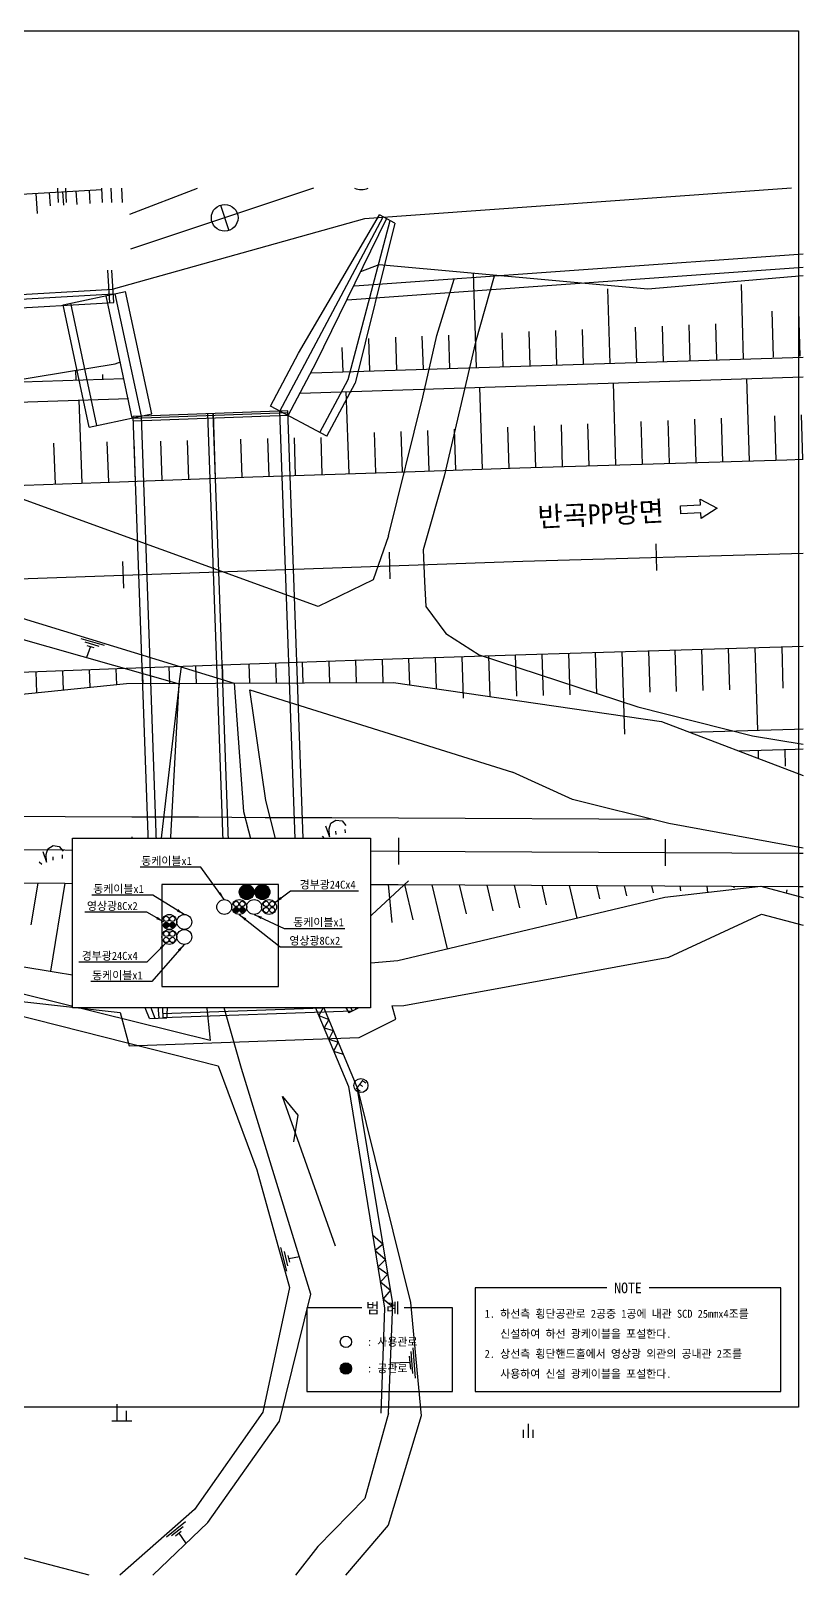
# Model space of a CAD drawing. Extents: x 12844 to 13371, y 104557 to 104695.
# Drawn here: x 13140 to 13197.9, y 104556.7 to 104672.5 of the extents above; entities that cross this region are included whole.
import ezdxf
from ezdxf.enums import TextEntityAlignment as Align

# ---------------------------------------------------------------- set-up
doc = ezdxf.new("R2010")
doc.units = 0
doc.header["$MEASUREMENT"] = 0
for name, color, linetype in [('TX-LINE', 2, 'CONTINUOUS'), ('TZ-BASE', 253, 'CONTINUOUS'), ('TZ-DIMS', 1, 'CONTINUOUS'), ('TZ-LEAL', 1, 'CONTINUOUS'), ('TZ-LINE', 7, 'CONTINUOUS'), ('TZ-TEX2', 3, 'CONTINUOUS'), ('TZ-TEXT', 6, 'CONTINUOUS')]:
    doc.layers.add(name, color=color, linetype=linetype)
doc.layers.add('TX-PAPR', color=2, linetype='CONTINUOUS', plot=False)
doc.styles.get("Standard").update_dxf_attribs({"font": 'GulimChe.ttf'})
doc.dimstyles.new('D200', dxfattribs={"dimscale": 0.2, "dimtxt": 3, "dimasz": 3, "dimexe": 0.5, "dimexo": 0.5, "dimgap": 0.5, "dimtad": 1, "dimdec": 0, "dimzin": 1, "dimdsep": 46, "dimlunit": 6, "dimtxsty": 'Standard', "dimcen": 1, "dimclrd": 1, "dimclre": 1, "dimclrt": 3, "dimadec": 0, "dimazin": 0, "dimtfac": 1, "dimtdec": 0, "dimtix": 1, "dimtmove": 2, "dimatfit": 3, "dimfxl": 0, "dimtvp": 2, "dimlwd": -1, "dimlwe": -1, "dimarcsym": 0})

msp = doc.modelspace()

# ---------------------------------------------------------------- hatches: boundary and pattern name
at = {"layer": 'TZ-LINE', "ltscale": 2}
h = msp.add_hatch(color=256, dxfattribs=at)
h.dxf.hatch_style = 1
h.paths.add_polyline_path([(13163.22, 104572.17, 1), (13164.07, 104572.17, 1)])

# ---------------------------------------------------------------- linework, layer by layer
at = {"layer": 'TX-PAPR'}
msp.add_lwpolyline([(13038.37, 104672.46), (13197.57, 104672.46), (13197.57, 104569.26), (13038.37, 104569.26)], close=True, dxfattribs=at)
at = {"layer": 'TZ-BASE'}
for p, q in [((13128.49, 104659.6), (13145.35, 104660.56)), ((13142.08, 104659.6), (13142.04, 104660.67)), ((13142.68, 104659.6), (13142.64, 104660.67)), ((13143.48, 104659.45), (13143.41, 104660.45)), ((13144.47, 104659.51), (13144.41, 104660.51)), ((13145.38, 104659.6), (13145.34, 104660.67)), ((13146.08, 104659.6), (13146.04, 104660.67)), ((13146.88, 104659.6), (13146.84, 104660.67)), ((13147.45, 104658.71), (13152.5, 104660.67)), ((13161.22, 104660.67), (13147.5, 104656.09)), ((13197.05, 104660.67), (13165.04, 104658.38)), ((13140.51, 104658.78), (13140.42, 104660.28)), ((13141.48, 104659.34), (13141.42, 104660.34)), ((13142.48, 104659.4), (13142.42, 104660.39)), ((13154.24, 104659.39), (13154.87, 104657.5)), ((13165.04, 104658.38), (13146.2, 104653.1)), ((13158.69, 104643.95), (13166.43, 104658.52)), ((13160.09, 104648.3), (13166.16, 104658.66)), ((13161.42, 104647.59), (13166.69, 104658.38)), ((13163.8, 104646.33), (13166.96, 104658.24)), ((13167.31, 104658.05), (13166.16, 104658.66)), ((13167.31, 104658.05), (13164.33, 104646.04)), ((13197.92, 104654.72), (13163.74, 104652.27)), ((13197.92, 104655.72), (13164.29, 104653.31)), ((13145.93, 104652.08), (13145.78, 104654.53)), ((13146.23, 104652.1), (13146.08, 104654.53)), ((13170.45, 104649.63), (13171.76, 104653.85)), ((13173.44, 104647.22), (13173.21, 104654.3)), ((13174.75, 104654.06), (13173.35, 104649.11)), ((13037.92, 104646.95), (13146.2, 104653.1)), ((13037.92, 104646.6), (13146.22, 104652.75)), ((13142.43, 104651.91), (13147.12, 104652.92)), ((13147.61, 104643.43), (13145.66, 104652.6)), ((13148.3, 104643.58), (13146.34, 104652.75)), ((13149.08, 104643.74), (13147.12, 104652.92)), ((13183.45, 104647.53), (13183.27, 104653.13)), ((13193.45, 104647.85), (13193.29, 104653.45)), ((13037.92, 104645.95), (13146.25, 104652.1)), ((13144.39, 104642.74), (13142.43, 104651.91)), ((13144.97, 104642.87), (13143.02, 104652.04)), ((13195.7, 104648.01), (13195.6, 104651.44)), ((13197.7, 104648.06), (13197.6, 104651.49)), ((13181.45, 104647.47), (13181.37, 104650.07)), ((13185.45, 104647.59), (13185.36, 104650.24)), ((13187.46, 104647.66), (13187.38, 104650.32)), ((13189.46, 104647.72), (13189.38, 104650.41)), ((13191.46, 104647.78), (13191.37, 104650.49)), ((13165.44, 104646.97), (13165.35, 104649.4)), ((13167.45, 104647.03), (13167.37, 104649.49)), ((13169.45, 104647.09), (13169.36, 104649.57)), ((13169.4, 104645), (13170.45, 104649.63)), ((13173.35, 104649.11), (13171, 104639.07)), ((13171.44, 104647.16), (13171.36, 104649.65)), ((13175.44, 104647.28), (13175.36, 104649.82)), ((13177.45, 104647.34), (13177.37, 104649.91)), ((13179.45, 104647.41), (13179.37, 104649.99)), ((13157.98, 104644.32), (13160.09, 104648.3)), ((13161.05, 104646.83), (13197.92, 104647.99)), ((13163.44, 104646.9), (13163.37, 104648.72)), ((13143.42, 104646.28), (13143.4, 104647.02)), ((13145.42, 104646.34), (13145.41, 104646.7)), ((13159.31, 104643.62), (13161.42, 104647.59)), ((13137.83, 104646.1), (13147, 104646.39)), ((13160.21, 104645.31), (13197.92, 104646.52)), ((13161.69, 104642.35), (13163.8, 104646.33)), ((13162.22, 104642.07), (13164.33, 104646.04)), ((13163.87, 104639.27), (13163.66, 104645.42)), ((13173.88, 104639.6), (13173.68, 104645.74)), ((13183.88, 104639.92), (13183.69, 104646.07)), ((13193.89, 104640.22), (13193.7, 104646.39)), ((13126.46, 104644.23), (13147.35, 104644.9)), ((13143.86, 104638.56), (13143.63, 104644.78)), ((13162.22, 104642.07), (13157.98, 104644.32)), ((13166.84, 104634.61), (13169.4, 104645)), ((13144.39, 104642.74), (13149.08, 104643.74)), ((13159.29, 104643.97), (13147.7, 104643.55)), ((13159.3, 104643.82), (13147.7, 104643.4)), ((13149.01, 104606.63), (13147.7, 104643.55)), ((13159.3, 104643.62), (13147.71, 104643.2)), ((13149.61, 104606.65), (13148.3, 104643.58)), ((13154.61, 104606.83), (13153.29, 104643.75)), ((13155.01, 104606.84), (13153.69, 104643.77)), ((13153.87, 104638.92), (13153.7, 104643.77)), ((13160.01, 104607.02), (13158.69, 104643.95)), ((13160.61, 104607.04), (13159.29, 104643.97)), ((13185.88, 104639.98), (13185.78, 104643.17)), ((13187.89, 104640.04), (13187.79, 104643.26)), ((13189.89, 104640.1), (13189.79, 104643.34)), ((13191.89, 104640.16), (13191.79, 104643.42)), ((13195.89, 104640.28), (13195.79, 104643.59)), ((13197.9, 104640.34), (13197.8, 104643.67)), ((13159.87, 104639.13), (13159.78, 104641.94)), ((13161.87, 104639.2), (13161.78, 104641.98)), ((13165.87, 104639.34), (13165.77, 104642.34)), ((13167.88, 104639.4), (13167.78, 104642.42)), ((13169.88, 104639.47), (13169.78, 104642.5)), ((13171.88, 104639.53), (13171.78, 104642.59)), ((13175.88, 104639.66), (13175.78, 104642.75)), ((13177.88, 104639.73), (13177.79, 104642.84)), ((13179.88, 104639.79), (13179.79, 104642.92)), ((13181.88, 104639.85), (13181.78, 104643.01)), ((13141.87, 104638.48), (13141.75, 104641.56)), ((13145.86, 104638.63), (13145.75, 104641.64)), ((13147.87, 104638.71), (13147.77, 104641.67)), ((13149.87, 104638.78), (13149.77, 104641.71)), ((13151.87, 104638.85), (13151.77, 104641.76)), ((13155.87, 104638.99), (13155.77, 104641.85)), ((13157.88, 104639.06), (13157.78, 104641.89)), ((13171, 104639.07), (13169.43, 104633.55)), ((13186.87, 104634.01), (13186.93, 104632.01)), ((13146.88, 104632.67), (13146.96, 104630.67)), ((13166.88, 104633.37), (13166.94, 104631.37)), ((13169.43, 104633.55), (13169.53, 104631.17)), ((13169.53, 104631.17), (13169.62, 104629.29)), ((13169.62, 104629.29), (13171.14, 104627.29)), ((13171.14, 104627.29), (13173.64, 104625.67)), ((13178.32, 104625.74), (13178.42, 104622.63)), ((13180.32, 104625.8), (13180.42, 104622.69)), ((13182.32, 104625.86), (13182.42, 104622.76)), ((13184.32, 104625.92), (13184.52, 104619.72)), ((13186.32, 104625.99), (13186.42, 104622.88)), ((13188.31, 104626.05), (13188.4, 104622.94)), ((13190.31, 104626.11), (13190.4, 104623)), ((13192.31, 104626.17), (13192.4, 104623.06)), ((13194.31, 104626.23), (13194.49, 104620.02)), ((13196.31, 104626.29), (13196.4, 104623.18)), ((13144.39, 104624.57), (13144.43, 104623.24)), ((13146.38, 104624.64), (13146.43, 104623.44)), ((13148.37, 104624.71), (13148.41, 104623.52)), ((13150.37, 104624.79), (13150.41, 104623.53)), ((13152.37, 104624.86), (13152.42, 104623.54)), ((13154.37, 104624.93), (13154.42, 104623.55)), ((13156.37, 104625), (13156.42, 104623.56)), ((13158.36, 104625.07), (13158.41, 104623.57)), ((13160.36, 104625.14), (13160.41, 104623.58)), ((13162.35, 104625.21), (13162.41, 104623.59)), ((13164.35, 104625.27), (13164.41, 104623.6)), ((13166.35, 104625.34), (13166.41, 104623.61)), ((13168.34, 104625.41), (13168.4, 104623.44)), ((13170.34, 104625.48), (13170.41, 104623.14)), ((13172.34, 104625.54), (13172.44, 104622.44)), ((13173.64, 104625.67), (13185.53, 104621.78)), ((13174.34, 104625.61), (13174.44, 104622.56)), ((13176.33, 104625.67), (13176.44, 104622.57)), ((13140.39, 104624.42), (13140.45, 104622.83)), ((13142.39, 104624.49), (13142.44, 104623.04)), ((13185.53, 104621.78), (13194.12, 104619.6)), ((13194.12, 104619.6), (13197.92, 104618.98)), ((13194.54, 104618.52), (13194.56, 104617.91)), ((13196.54, 104618.58), (13196.57, 104617.34)), ((13180.62, 104614.82), (13176.14, 104616.87)), ((13187.84, 104613.03), (13180.62, 104614.82)), ((13197.92, 104611.17), (13187.84, 104613.03)), ((13147.58, 104612.04), (13147.57, 104610.04)), ((13167.58, 104611.95), (13167.57, 104609.95)), ((13187.58, 104611.86), (13187.57, 104609.86)), ((13140.53, 104608.57), (13140.02, 104605.43)), ((13142.56, 104608.56), (13141.48, 104601.96)), ((13144.58, 104608.55), (13144.02, 104605.1)), ((13146.61, 104608.54), (13146.02, 104604.93)), ((13148.63, 104608.54), (13148.02, 104604.77)), ((13148.73, 104608.54), (13149.06, 104604.84)), ((13150.74, 104608.53), (13150.87, 104607.05)), ((13152.75, 104608.52), (13152.87, 104607.12)), ((13154.76, 104608.51), (13154.87, 104607.19)), ((13156.77, 104608.5), (13156.88, 104607.26)), ((13158.77, 104608.49), (13158.88, 104607.33)), ((13163.57, 104608.84), (13159.29, 104606.66)), ((13160.78, 104608.48), (13160.95, 104606.64)), ((13162.79, 104608.47), (13163.06, 104605.43)), ((13163.03, 104608.57), (13164.65, 104599.23)), ((13165.01, 104599.42), (13163.57, 104608.84)), ((13164.8, 104608.46), (13165.07, 104605.52)), ((13166.81, 104608.45), (13167.07, 104605.6)), ((13168.03, 104608.45), (13168.65, 104605.81)), ((13170.09, 104608.44), (13171.22, 104603.64)), ((13172.14, 104608.43), (13172.66, 104606.26)), ((13174.2, 104608.42), (13174.66, 104606.49)), ((13176.26, 104608.41), (13176.66, 104606.71)), ((13178.32, 104608.4), (13178.66, 104606.94)), ((13180.37, 104608.39), (13180.95, 104605.94)), ((13182.43, 104608.38), (13182.66, 104607.39)), ((13184.49, 104608.37), (13184.67, 104607.61)), ((13186.54, 104608.36), (13186.67, 104607.84)), ((13188.68, 104608.35), (13188.72, 104607.99)), ((13190.69, 104608.34), (13190.75, 104607.86)), ((13192.71, 104608.34), (13192.72, 104608.21)), ((13194.72, 104608.33), (13194.72, 104608.32)), ((13160.59, 104607.39), (13149, 104606.98)), ((13160.6, 104607.24), (13149.01, 104606.83)), ((13160.63, 104607.34), (13164.39, 104599.1)), ((13196.66, 104607.82), (13196.72, 104608.07)), ((13145.61, 104606.51), (13150.41, 104606.68)), ((13148.9, 104598.42), (13145.61, 104606.51)), ((13146.21, 104606.53), (13149.3, 104598.44)), ((13148.91, 104606.63), (13149.6, 104598.45)), ((13160.61, 104607.04), (13149.01, 104606.63)), ((13149.61, 104606.65), (13149.9, 104598.46)), ((13150.41, 104606.68), (13150.2, 104598.47)), ((13159.29, 104606.66), (13163.85, 104598.83)), ((13160.01, 104607.02), (13164.12, 104598.96)), ((13165.01, 104599.42), (13163.85, 104598.83)), ((13148.9, 104598.42), (13150.2, 104598.47)), ((13148.9, 104598.42), (13150.2, 104598.47))]:
    msp.add_line(p, q, dxfattribs=at)
at = {"layer": 'TZ-BASE', "ltscale": 0.7}
for p, q in [((13187.56, 104607.5), (13194.76, 104608.33)), ((13187.56, 104607.5), (13194.76, 104608.33)), ((13194.76, 104608.33), (13197.92, 104607.48)), ((13194.76, 104608.33), (13197.92, 104607.48)), ((13167.54, 104602.77), (13187.56, 104607.5)), ((13167.54, 104602.77), (13187.56, 104607.5)), ((13127.54, 104604.24), (13147.53, 104600.97)), ((13127.54, 104604.24), (13147.53, 104600.97)), ((13162.9, 104602.35), (13167.54, 104602.77)), ((13147.53, 104600.97), (13149.38, 104601.14))]:
    msp.add_line(p, q, dxfattribs=at)
at = {"layer": 'TZ-BASE', "ltscale": 2000}
for p, q in [((13163.97, 104599.26), (13149.89, 104598.76)), ((13164.12, 104598.96), (13149.9, 104598.46))]:
    msp.add_line(p, q, dxfattribs=at)
at = {"layer": 'TZ-BASE'}
for points in [[(13164.76, 104654.43), (13166.13, 104654.95), (13186.27, 104653.12)], [(13186.27, 104653.12), (13197.92, 104654.13)], [(13106.65, 104642.1), (13126.42, 104644.22), (13146.35, 104647.5), (13146.74, 104647.65)], [(13166.84, 104634.61), (13165.68, 104631.31), (13161.56, 104629.3), (13134.33, 104639.17), (13124.45, 104641.82)], [(13037.92, 104633.85), (13046.66, 104634.3), (13056.66, 104634.8), (13066.66, 104635.29), (13076.66, 104635.76), (13086.65, 104636.22), (13096.66, 104636.66), (13106.66, 104637.09), (13116.66, 104637.51), (13126.66, 104637.9), (13136.66, 104638.29), (13146.67, 104638.66), (13156.67, 104639.02), (13166.67, 104639.36), (13176.68, 104639.69), (13186.68, 104640.01), (13196.69, 104640.31), (13197.92, 104640.34)], [(13037.92, 104626.63), (13096.96, 104629.67), (13136.93, 104631.3), (13176.9, 104632.69), (13197.92, 104633.29)], [(13126.65, 104601.8), (13130.72, 104616.14), (13135.54, 104626.72), (13138.72, 104628.62), (13155.25, 104623.56), (13155.97, 104613.94), (13158.95, 104602.33), (13160.43, 104601.42), (13163.83, 104593.32), (13166.54, 104576.69), (13166.25, 104568.83)], [(13153.46, 104596.75), (13128.23, 104603.01), (13132.28, 104615.82), (13136.42, 104625.37), (13138.91, 104626.97), (13151.13, 104623.51), (13149.42, 104608.73), (13152.9, 104602.05), (13153.46, 104596.75)], [(13143.76, 104626.91), (13145.52, 104626.4)], [(13037.92, 104619.84), (13047.37, 104620.32), (13057.35, 104620.82), (13067.33, 104621.31), (13077.31, 104621.78), (13087.28, 104622.23), (13097.27, 104622.68), (13107.25, 104623.1), (13117.23, 104623.52), (13127.21, 104623.92), (13137.19, 104624.3), (13147.17, 104624.67), (13157.16, 104625.03), (13167.14, 104625.37), (13177.13, 104625.7), (13187.11, 104626.01), (13197.1, 104626.31), (13197.92, 104626.33)], [(13144.07, 104626.65), (13145.12, 104626.32)], [(13144.5, 104626.3), (13144.2, 104625.47)], [(13144.22, 104626.38), (13144.74, 104626.23)], [(13151.13, 104623.51), (13151.32, 104624.77)], [(13155.81, 104594.67), (13153.6, 104602.35), (13150.33, 104608.8), (13151.13, 104623.51)], [(13166.83, 104568.82), (13167.15, 104577.05), (13164.49, 104593.26), (13160.95, 104601.68), (13157.64, 104614.76), (13156.43, 104623.06), (13176.14, 104616.87)], [(13189.43, 104619.87), (13197.28, 104620.1), (13197.92, 104620.12)], [(13193.08, 104618.48), (13197.32, 104618.6), (13197.92, 104618.62)], [(13137.59, 104613.59), (13142.59, 104613.56), (13147.59, 104613.54), (13152.59, 104613.52), (13157.59, 104613.49), (13162.59, 104613.47), (13167.59, 104613.45), (13172.59, 104613.43), (13182.59, 104613.38), (13186.49, 104613.36)], [(13162.12, 104612.86), (13162.41, 104612.03), (13162.38, 104612.62), (13162.52, 104613.06), (13162.89, 104613.28), (13163.35, 104613.22), (13163.64, 104612.88)], [(13161.86, 104612.07), (13162.04, 104611.89)], [(13162.9, 104612.2), (13162.89, 104612.45)], [(13163.6, 104612.33), (13163.59, 104612.58)], [(13137.57, 104611.09), (13142.57, 104611.06), (13147.57, 104611.04), (13152.57, 104611.02), (13157.57, 104610.99), (13162.57, 104610.97), (13167.57, 104610.95), (13172.57, 104610.93), (13177.57, 104610.9), (13182.57, 104610.88), (13187.57, 104610.86), (13192.57, 104610.84), (13197.57, 104610.81), (13197.92, 104610.81)], [(13140.91, 104610.94), (13141.2, 104610.12), (13141.17, 104610.71), (13141.3, 104611.14), (13141.68, 104611.37), (13142.13, 104611.3), (13142.43, 104610.96)], [(13142.39, 104610.41), (13142.38, 104610.67)], [(13149.77, 104610.86), (13149.88, 104611.62)], [(13149.87, 104611), (13149.94, 104611.46)], [(13149.97, 104611.08), (13150, 104611.3)], [(13149.99, 104611.2), (13150.35, 104611.13)], [(13158.08, 104610.76), (13158.29, 104609.93)], [(13158.14, 104611.09), (13158.51, 104609.59)], [(13158.24, 104611.45), (13158.8, 104609.18)], [(13140.65, 104610.16), (13140.83, 104609.98)], [(13141.69, 104610.29), (13141.68, 104610.53)], [(13158.18, 104610.34), (13157, 104610.07)], [(13137.56, 104608.59), (13142.56, 104608.56), (13147.56, 104608.54), (13152.56, 104608.52), (13157.56, 104608.49), (13162.56, 104608.47), (13167.56, 104608.45), (13172.56, 104608.43), (13182.56, 104608.38), (13187.56, 104608.36), (13192.56, 104608.34), (13197.56, 104608.31), (13197.92, 104608.31)], [(13160.43, 104601.42), (13168.32, 104608.74)], [(13144.38, 104556.67), (13136.56, 104558.73), (13127.84, 104560.39), (13118.88, 104562.2), (13111.02, 104563.52), (13103.31, 104565.91), (13095.64, 104569.7), (13087.1, 104574.74), (13083.63, 104579.21), (13088.05, 104584.7), (13095.13, 104583.16), (13108.13, 104588.99), (13115.06, 104591.84), (13123.07, 104596.72), (13126.65, 104601.8), (13122.39, 104597.8), (13114.72, 104592.91), (13094.73, 104584.53), (13087.88, 104586.1), (13082.91, 104580.12), (13083.63, 104579.21)], [(13126.65, 104601.8), (13154.06, 104594.86), (13156.95, 104587.07), (13159.41, 104578.25), (13157.41, 104568.9), (13152.29, 104561.59), (13146.68, 104556.67)], [(13161.2, 104599.59), (13161.96, 104599.27), (13161.61, 104598.63), (13162.35, 104598.34), (13162, 104597.7), (13162.69, 104597.52), (13162.35, 104596.85), (13163.07, 104596.64), (13162.72, 104595.96), (13163.44, 104595.74)], [(13149.15, 104556.67), (13153.28, 104560.61), (13158.67, 104568.23), (13161.01, 104577.74), (13155.81, 104594.67)], [(13162.85, 104581.35), (13158.88, 104592.55), (13160.03, 104591.16), (13159.72, 104589.17)], [(13164.49, 104593.26), (13168.49, 104577.12), (13169.29, 104568.61)], [(13165.64, 104582.18), (13166.42, 104581.48), (13165.83, 104581.02), (13166.61, 104580.33), (13166.04, 104579.76), (13166.79, 104579.24), (13166.22, 104578.66), (13166.99, 104578.03), (13166.42, 104577.4), (13167.14, 104576.82)], [(13159.22, 104579.46), (13158.76, 104581.23)], [(13159.29, 104579.86), (13159.04, 104580.93)], [(13159.44, 104580.13), (13159.31, 104580.65)], [(13159.37, 104580.41), (13160.15, 104580.56)], [(13168.65, 104573.72), (13168.83, 104571.44)], [(13168.42, 104572.62), (13166.97, 104572.56)], [(13168.38, 104573.09), (13168.47, 104572.12)], [(13168.5, 104573.43), (13168.64, 104571.8)], [(13146.48, 104568.25), (13146.48, 104569.5)], [(13147.18, 104568.25), (13147.18, 104569)], [(13146.08, 104568.25), (13147.58, 104568.25)], [(13166.83, 104568.82), (13165.05, 104562.42), (13161.54, 104558.83), (13159.87, 104556.67)], [(13166.83, 104568.82), (13165.05, 104562.42), (13161.54, 104558.83), (13159.87, 104556.67)], [(13169.29, 104568.61), (13166.81, 104560.42), (13163.6, 104556.67)], [(13169.29, 104568.61), (13166.81, 104560.42), (13163.6, 104556.67)], [(13177.3, 104568.02), (13177.3, 104566.98)], [(13176.93, 104567.57), (13176.93, 104566.98)], [(13177.66, 104567.57), (13177.66, 104566.98)], [(13150.18, 104559.55), (13151.6, 104560.7)], [(13150.57, 104559.65), (13151.44, 104560.33)], [(13150.87, 104559.62), (13151.29, 104559.96)], [(13151.1, 104559.81), (13151.62, 104559.09)]]:
    msp.add_lwpolyline(points, dxfattribs=at)
msp.add_lwpolyline([(13190.2, 104637.34), (13191.48, 104636.68), (13190.27, 104635.9), (13190.25, 104636.32), (13188.75, 104636.25), (13188.72, 104636.85), (13190.22, 104636.92)], close=True, dxfattribs=at)
at = {"layer": 'TZ-BASE', "ltscale": 15}
msp.add_lwpolyline([(13037.92, 104616.2), (13047.56, 104616.65), (13067.56, 104616.46), (13087.6, 104615.06), (13107.6, 104615.14), (13127.32, 104621.5), (13147.18, 104623.52), (13167.2, 104623.61), (13187.29, 104620.68), (13197.92, 104616.63)], dxfattribs=at)
at = {"layer": 'TZ-BASE', "ltscale": 0.5}
for points in [[(13167.09, 104599.35), (13167.99, 104599.38), (13187.84, 104603.02), (13194.81, 104606.24), (13197.92, 104605.41)], [(13113.52, 104603.26), (13128.15, 104600.93), (13146.72, 104598.85), (13147.39, 104596.37), (13164.64, 104596.98), (13167.37, 104598.37), (13167.1, 104599.36)]]:
    msp.add_lwpolyline(points, dxfattribs=at)
at = {"layer": 'TZ-BASE'}
for centre, radius in [((13154.55, 104658.45), 1), ((13164.76, 104593.38), 0.529)]:
    msp.add_circle(centre, radius, dxfattribs=at)
msp.add_arc((13164.79, 104661.87), 1.3, 246.5783, 293.4217, dxfattribs=at)
at = {"layer": 'TZ-LINE', "ltscale": 2, "elevation": 0.31}
for points in [[(13183.21, 104578.21), (13173.34, 104578.21), (13173.34, 104570.44), (13196.25, 104570.44), (13196.25, 104578.21), (13186.38, 104578.21)], [(13164.83, 104576.71), (13160.71, 104576.71), (13160.71, 104570.44), (13171.62, 104570.44), (13171.62, 104576.71), (13168, 104576.71)]]:
    msp.add_lwpolyline(points, dxfattribs=at)
at = {"layer": 'TZ-LINE', "ltscale": 2}
for centre in [(13163.64, 104574.17, 0.31), (13163.64, 104572.17, 0.31)]:
    msp.add_circle(centre, 0.427, dxfattribs=at)

# ---------------------------------------------------------------- texts
at = {"layer": 'TZ-BASE'}
msp.add_text('반곡PP방면', height=1.5, rotation=2.8213, dxfattribs=at).set_placement((13182.74, 104636.26), align=Align.MIDDLE)
msp.add_text('E', height=0.825, rotation=323.6411, dxfattribs=at).set_placement((13164.52, 104593.05), align=Align.CENTER)
at = {"layer": 'TZ-TEX2'}
for s, p in [('NOTE', (13184.79, 104578.21, 0.31)), ('범 례', (13166.41, 104576.71, 0.31))]:
    msp.add_text(s, height=0.8, dxfattribs=at).set_placement(p, align=Align.MIDDLE)
for s, p in [('1. 하선측 횡단공관로 2공중 1공에 내관 SCD 25mmx4조를', (13174.04, 104576.27, 0.31)), ('   신설하여 하선 광케이블을 포설한다.', (13174.04, 104574.77, 0.31)), (': 사용관로', (13165.22, 104574.17, 0.31)), ('2. 상선측 횡단핸드홀에서 영상광 외관의 공내관 2조를', (13174.04, 104573.27, 0.31)), (': 공관로', (13165.22, 104572.17, 0.31)), ('   사용하여 신설 광케이블을 포설한다.', (13174.04, 104571.77, 0.31))]:
    msp.add_text(s, height=0.6, dxfattribs=at).set_placement(p, align=Align.MIDDLE_LEFT)

# ---------------------------------------------------------------- next in the draw order: wipeouts: each hides what was drawn before it
msp.add_wipeout([(13143.15, 104611.93), (13143.15, 104599.21), (13165.49, 104599.21), (13165.49, 104611.93)]).dxf.layer = 'TX-LINE'

# ---------------------------------------------------------------- next in the draw order: hatches: boundary and pattern name
at = {"layer": 'TZ-LINE', "ltscale": 2}
h = msp.add_hatch(color=256, dxfattribs=at)
h.dxf.hatch_style = 1
h.paths.add_polyline_path([(13155.64, 104607.89, 1), (13156.76, 104607.89, 1)])
h = msp.add_hatch(color=256, dxfattribs=at)
h.dxf.hatch_style = 1
h.paths.add_polyline_path([(13156.82, 104607.89, 1), (13157.94, 104607.89, 1)])
at = {"layer": 'TZ-LINE'}
h = msp.add_hatch(color=256, dxfattribs=at)
h.dxf.hatch_style = 1
h.paths.add_polyline_path([(13155.21, 104606.54, 1), (13155.6, 104606.54, 1)])
h = msp.add_hatch(color=256, dxfattribs=at)
h.dxf.hatch_style = 1
h.paths.add_polyline_path([(13156.06, 104606.54, -1), (13155.67, 104606.54, -1)])
h = msp.add_hatch(color=256, dxfattribs=at)
h.dxf.hatch_style = 1
h.paths.add_polyline_path([(13149.98, 104605.42, 1), (13150.37, 104605.42, 1)])
h = msp.add_hatch(color=256, dxfattribs=at)
h.dxf.hatch_style = 1
h.paths.add_polyline_path([(13150.83, 104605.42, -1), (13150.43, 104605.42, -1)])

# ---------------------------------------------------------------- next in the draw order: linework, layer by layer
msp.add_lwpolyline([(13149.84, 104600.81), (13158.59, 104600.81), (13158.59, 104608.45), (13149.84, 104608.45)], close=True, dxfattribs=at)
at = {"layer": 'TZ-LINE', "ltscale": 2}
for centre, radius in [((13156.2, 104607.89), 0.56), ((13157.38, 104607.89), 0.56), ((13154.52, 104606.77), 0.56), ((13155.64, 104606.77), 0.56), ((13155.41, 104607), 0.197), ((13155.87, 104607), 0.197), ((13156.76, 104606.77), 0.56), ((13157.88, 104606.77), 0.56), ((13157.65, 104607), 0.197), ((13158.11, 104607), 0.197), ((13150.4, 104605.65), 0.56), ((13150.17, 104605.88), 0.197), ((13150.63, 104605.88), 0.197), ((13151.52, 104605.65), 0.56), ((13155.41, 104606.54), 0.197), ((13155.87, 104606.54), 0.197), ((13157.65, 104606.54), 0.197), ((13158.11, 104606.54), 0.197), ((13150.4, 104604.53), 0.56), ((13150.17, 104605.42), 0.197), ((13150.17, 104604.76), 0.197), ((13150.63, 104605.42), 0.197), ((13150.63, 104604.76), 0.197), ((13151.52, 104604.53), 0.56), ((13150.17, 104604.3), 0.197), ((13150.63, 104604.3), 0.197)]:
    msp.add_circle(centre, radius, dxfattribs=at)
at = {"layer": 'TZ-TEXT'}
msp.add_lwpolyline([(13143.15, 104611.93), (13165.49, 104611.93), (13165.49, 104599.21), (13143.15, 104599.21)], close=True, dxfattribs=at)

# ---------------------------------------------------------------- next in the draw order: texts
at = {"layer": 'TZ-DIMS', "char_height": 0.6}
for s, insert, attachment_point in [('동케이블x1', (13152.08, 104609.86), 9), ('동케이블x1', (13148.48, 104607.76), 9), ('경부광24Cx4', (13160.17, 104608.08), 7), ('영상광8Cx2', (13148.03, 104606.48), 9), ('동케이블x1', (13159.69, 104605.26), 7), ('영상광8Cx2', (13159.4, 104603.88), 7), ('경부광24Cx4', (13148.03, 104602.74), 9), ('동케이블x1', (13148.4, 104601.28), 9)]:
    msp.add_mtext(s, dxfattribs=dict(at, insert=insert, attachment_point=attachment_point))

# ---------------------------------------------------------------- next in the draw order: leaders
at = {"layer": 'TZ-DIMS', "annotation_type": 0, "has_hookline": 1}
for points, hookline_direction, text_width in [([(13154.52, 104607.33), (13152.77, 104609.76), (13152.18, 104609.76)], 1, 3.88), ([(13151.52, 104606.21), (13149.17, 104607.66), (13148.58, 104607.66)], 1, 3.88), ([(13149.99, 104605.65), (13148.72, 104606.38), (13148.13, 104606.38)], 1, 3.96), ([(13155.64, 104606.21), (13158.71, 104603.78), (13159.3, 104603.78)], 0, 3.96), ([(13150.18, 104604.11), (13148.72, 104602.64), (13148.13, 104602.64)], 1, 4.41), ([(13151.52, 104603.97), (13149.09, 104601.18), (13148.5, 104601.18)], 1, 3.88)]:
    msp.add_leader(points, dimstyle='D200', dxfattribs=dict(at, hookline_direction=hookline_direction, text_width=text_width))
at = {"layer": 'TZ-LEAL', "annotation_type": 0, "has_hookline": 1, "hookline_direction": 0}
for points, text_width in [([(13158.29, 104607.08), (13159.48, 104607.98), (13160.07, 104607.98)], 4.41), ([(13156.76, 104606.21), (13159, 104605.16), (13159.59, 104605.16)], 3.88)]:
    msp.add_leader(points, dimstyle='D200', dxfattribs=dict(at, text_width=text_width))

doc.saveas('drawing.dxf')
